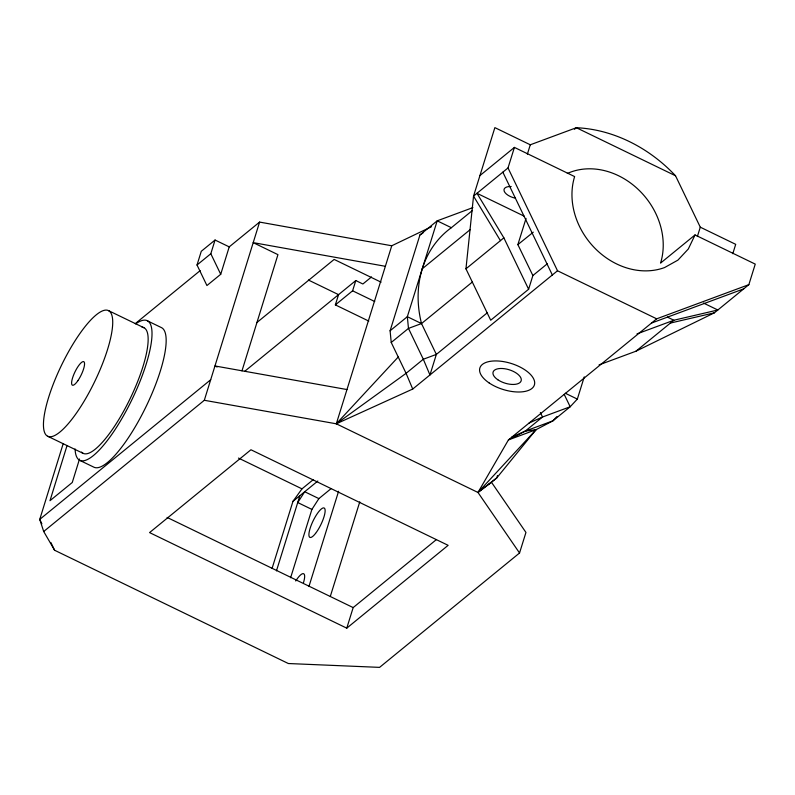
<?xml version="1.0" encoding="UTF-8"?>
<svg xmlns="http://www.w3.org/2000/svg" width="795" height="795" viewBox="0 0 795 795"><rect width="100%" height="100%" fill="white"/><g stroke="black" fill="none" stroke-linecap="round" stroke-linejoin="round"><path stroke-width="1.19" d="M547.248 263.821L532.879 275.547L528.615 289.251L490.704 320.226L465.95 268.829L473.542 196.107L494.868 127.627L530.285 144.789L576.365 127.717L675.531 175.774L700.286 227.181L735.703 244.343L732.791 253.694M63.153 443.769L39.75 519.393L43.695 531.507L54.597 550.249L288.356 663.527L379.583 667.373L519.542 553.002L525.952 532.441L491.469 482.257L496.766 477.914L536.088 429.658L552.932 420.843L570.174 406.762L577.339 399.09L584.255 376.87M67.068 445.488L49.986 500.701L72.256 482.505L79.52 459.013M229.228 246.877L220.722 274.285L206.929 285.544L197.021 265.003L201.274 251.299L215.057 240.03L229.228 246.877L259.587 222.083L391.756 245.764L431.556 226.694M197.021 265.003L210.814 253.734L215.057 240.03M43.695 531.507L204.315 400.283L259.587 222.083M241.978 370.868L277.942 254.648L253.188 242.634L385.366 266.295M368.781 321.081L335.361 304.892L338.561 294.647L308.43 280.049M335.361 304.892L352.602 290.801L355.802 280.555L362.878 283.994L371.503 276.948M272.089 568.365L292.967 501.337L301.991 488.855L313.28 479.623M276.451 570.88L299.854 495.702M391.756 245.764L336.305 423.805L477.974 492.463L519.542 553.002M290.612 577.746L311.898 509.416L318.884 498.604L331.038 488.667M308.937 586.511L338.6 491.25M204.315 400.283L336.305 423.805L412.714 389.043L406.086 373.322L391.229 342.476L390.097 330.78L419.959 234.913L437.2 220.831L472.916 207.594M330.342 596.3L359.767 501.844M346.769 628.159L448.132 545.33L250.942 449.761L149.569 532.59L346.769 628.159L353.169 607.589L436.366 539.616M465.95 268.829L500.423 240.656L473.542 196.107L508.015 167.944L514.415 147.403L574.626 176.579A69.374 58.144 50.8 0 0 595.038 248.368A69.374 58.144 50.8 0 0 664.59 267.547L677.906 260.134L688.301 249.004L695.039 234.932L755.25 264.119L748.85 284.66L714.377 312.823L635.95 351.211L599.082 364.875M527.373 154.141L530.285 144.789M532.879 275.547L517.873 244.631L526.052 218.386M497.501 475.549L496.766 477.914L477.974 492.463L508.432 439.923L656.68 318.825L748.85 284.66M697.374 236.532L700.286 227.181M398.235 357.015L336.305 423.805L406.086 373.322L423.318 359.241L436.356 354.411L487.275 312.813M511.881 437.101L525.286 431.089L536.088 429.658L477.974 492.463L491.469 482.257L488.607 484.582M556.917 416.58L552.932 420.843L525.286 431.089L508.432 439.923L536.088 429.658M135.259 323.635L200.171 270.618M256.626 322.75L334.139 259.428L381.073 282.175M210.715 379.732L39.75 519.393L41.867 523.806M479.941 175.566L514.415 147.403M244.681 371.335L355.802 280.555M451.361 227.698L437.2 220.831L407.338 316.698L408.471 328.395L423.318 359.241L429.956 374.962L436.356 354.411L421.509 323.565A108.14 90.64 50.8 0 1 451.361 227.698L472.508 210.427M574.447 129.277L576.365 127.717A139.423 116.855 50.8 0 1 675.531 175.774M422.264 268.77L470.312 229.526M390.097 330.78L407.338 316.698L421.509 323.565L472.429 281.967M500.423 240.656L503.861 237.844L476.96 193.294L524.213 216.18M391.229 342.476L408.471 328.395L421.509 323.565M412.714 389.043L557.514 270.767L656.68 318.825M292.967 501.337L317.801 481.035M695.039 234.932L660.566 263.095A69.374 58.144 50.8 0 0 638.663 189.846A69.374 58.144 50.8 0 0 567.322 173.469M525.286 431.089L542.528 417.007L570.174 406.762L564.251 394.459M635.95 351.211L673.872 320.236L717.825 310L703.495 303.064M517.873 244.631L533.296 232.16M419.959 234.913L422.98 232.995M529.122 423.019L542.528 417.007L540.371 412.535M651.512 323.048L743.683 288.883M637.004 333.89L673.872 320.236L667.333 317.066M670.423 323.048L714.377 312.823M346.968 389.55L214.978 365.968L217.134 367.012M147.333 320.792L161.504 327.639A77.532 20.551 -64.2 0 1 145.972 406.782A77.532 20.551 -64.2 0 1 93.85 467.162L79.679 460.325M108.517 310.636A69.781 18.494 -64.2 0 1 77.105 412.138A69.781 18.494 -64.2 0 1 48.594 397.51A69.781 18.494 -64.2 0 1 108.517 310.636L143.955 327.749M47.63 436.216L83.068 453.319M565.354 393.277L577.339 399.09M352.602 290.801L374.733 301.524M238.47 458.069L301.991 488.855M318.884 498.604L304.714 491.737L297.728 502.549L311.898 509.416M167.109 517.426L353.169 607.589M508.015 167.944L557.514 270.767M502.847 172.167L552.346 274.991M503.861 237.844L528.615 289.251M210.814 253.734L220.722 274.285M50.89 542.538L54.597 550.249M295.74 580.986A16.327 4.313 -64.1 0 1 303.422 573.652A16.327 4.313 -64.1 0 1 303.442 582.795M135.746 323.843A77.532 20.551 -64.2 0 1 131.791 399.945A77.532 20.551 -64.2 0 1 75.078 448.966M142.067 327.212A69.781 18.494 -64.2 0 1 129.973 398.981A69.781 18.494 -64.2 0 1 81.517 452.097M515.448 198.194A11.1 5.297 17.3 0 1 504.199 191.168A11.1 5.297 17.3 0 1 511.205 186.527M315.545 533.405A16.327 4.313 -64.1 0 0 324.668 508.472A16.327 4.313 -64.1 0 0 310.855 526.171A16.327 4.313 -64.1 0 0 315.545 533.405M77.89 380.676A13.058 3.458 -64.2 0 0 83.773 361.675A13.058 3.458 -64.2 0 0 72.564 377.933A13.058 3.458 -64.2 0 0 77.89 380.676M497.829 379.762A14.688 7.006 17.3 0 0 521.043 381.123A14.688 7.006 17.3 0 0 502.49 368.512A14.688 7.006 17.3 0 0 497.829 379.762M489.044 382.872A28.56 13.634 17.3 0 0 534.19 385.515A28.56 13.634 17.3 0 0 498.117 361A28.56 13.634 17.3 0 0 489.044 382.872"/></g></svg>
